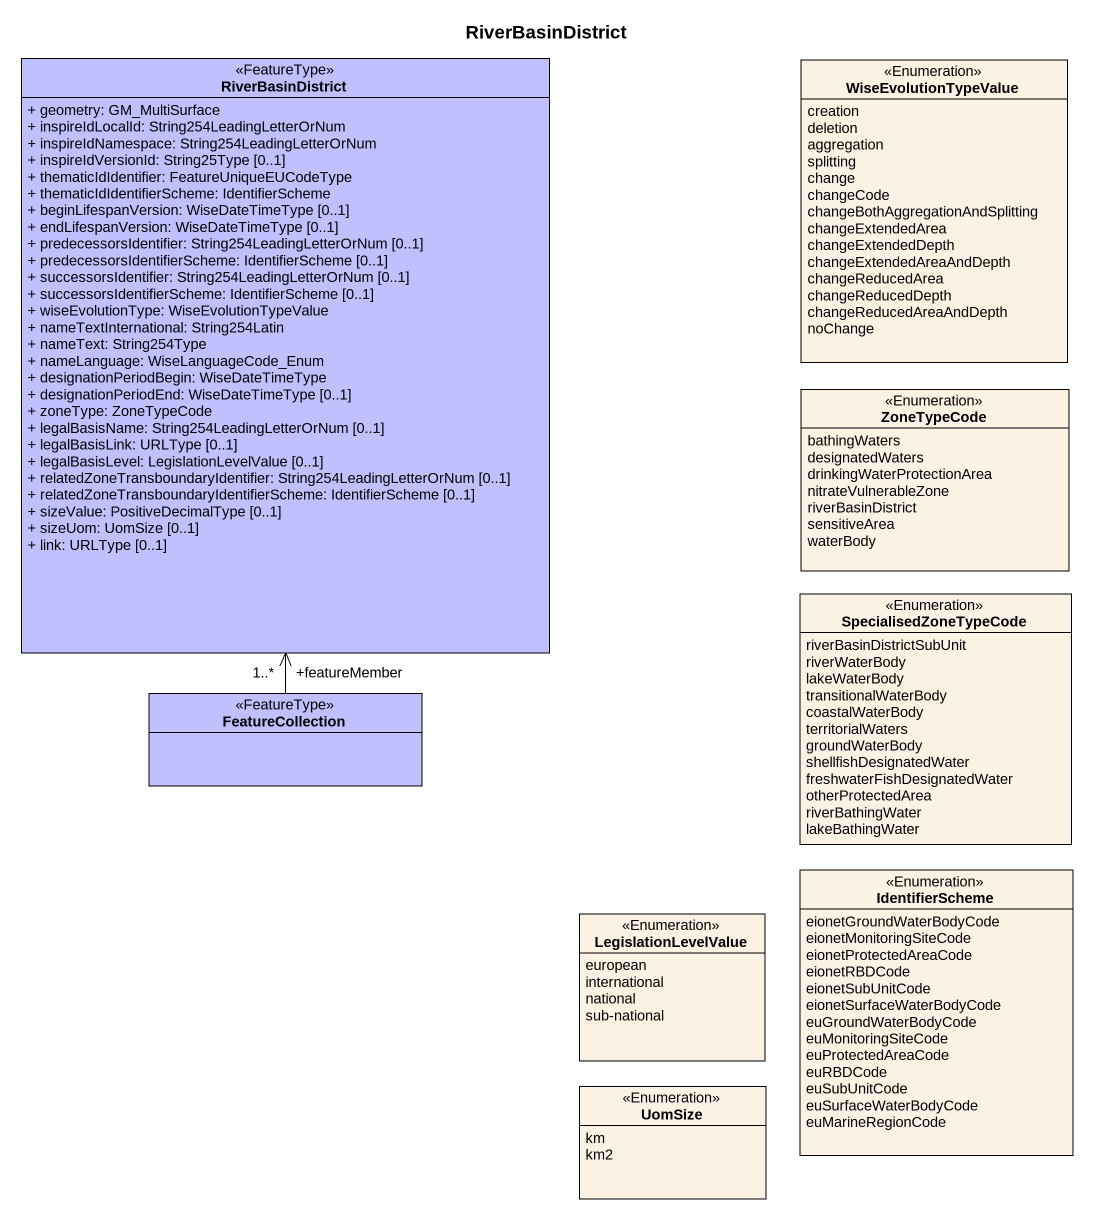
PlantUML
@startuml
title RiverBasinDistrict
hide circle
hide empty members
skinparam classAttributeIconSize 0
class RiverBasinDistrict <<FeatureType>> #C0C0FF {
  + geometry: GM_MultiSurface
  + inspireIdLocalId: String254LeadingLetterOrNum
  + inspireIdNamespace: String254LeadingLetterOrNum
  + inspireIdVersionId: String25Type [0..1]
  + thematicIdIdentifier: FeatureUniqueEUCodeType
  + thematicIdIdentifierScheme: IdentifierScheme
  + beginLifespanVersion: WiseDateTimeType [0..1]
  + endLifespanVersion: WiseDateTimeType [0..1]
  + predecessorsIdentifier: String254LeadingLetterOrNum [0..1]
  + predecessorsIdentifierScheme: IdentifierScheme [0..1]
  + successorsIdentifier: String254LeadingLetterOrNum [0..1]
  + successorsIdentifierScheme: IdentifierScheme [0..1]
  + wiseEvolutionType: WiseEvolutionTypeValue
  + nameTextInternational: String254Latin
  + nameText: String254Type
  + nameLanguage: WiseLanguageCode_Enum
  + designationPeriodBegin: WiseDateTimeType
  + designationPeriodEnd: WiseDateTimeType [0..1]
  + zoneType: ZoneTypeCode
  + legalBasisName: String254LeadingLetterOrNum [0..1]
  + legalBasisLink: URLType [0..1]
  + legalBasisLevel: LegislationLevelValue [0..1]
  + relatedZoneTransboundaryIdentifier: String254LeadingLetterOrNum [0..1]
  + relatedZoneTransboundaryIdentifierScheme: IdentifierScheme [0..1]
  + sizeValue: PositiveDecimalType [0..1]
  + sizeUom: UomSize [0..1]
  + link: URLType [0..1]
}
enum WiseEvolutionTypeValue <<Enumeration>> #FCF2E3 {
  creation
  deletion
  aggregation
  splitting
  change
  changeCode
  changeBothAggregationAndSplitting
  changeExtendedArea
  changeExtendedDepth
  changeExtendedAreaAndDepth
  changeReducedArea
  changeReducedDepth
  changeReducedAreaAndDepth
  noChange
}
enum ZoneTypeCode <<Enumeration>> #FCF2E3 {
  bathingWaters
  designatedWaters
  drinkingWaterProtectionArea
  nitrateVulnerableZone
  riverBasinDistrict
  sensitiveArea
  waterBody
}
enum SpecialisedZoneTypeCode <<Enumeration>> #FCF2E3 {
  riverBasinDistrictSubUnit
  riverWaterBody
  lakeWaterBody
  transitionalWaterBody
  coastalWaterBody
  territorialWaters
  groundWaterBody
  shellfishDesignatedWater
  freshwaterFishDesignatedWater
  otherProtectedArea
  riverBathingWater
  lakeBathingWater
}
class FeatureCollection <<FeatureType>> #C0C0FF
enum LegislationLevelValue <<Enumeration>> #FCF2E3 {
  european
  international
  national
  sub-national
}
enum IdentifierScheme <<Enumeration>> #FCF2E3 {
  eionetGroundWaterBodyCode
  eionetMonitoringSiteCode
  eionetProtectedAreaCode
  eionetRBDCode
  eionetSubUnitCode
  eionetSurfaceWaterBodyCode
  euGroundWaterBodyCode
  euMonitoringSiteCode
  euProtectedAreaCode
  euRBDCode
  euSubUnitCode
  euSurfaceWaterBodyCode
  euMarineRegionCode
}
enum UomSize <<Enumeration>> #FCF2E3 {
  km
  km2
}
FeatureCollection -up-> "+featureMember\n1..*" RiverBasinDistrict
@enduml
